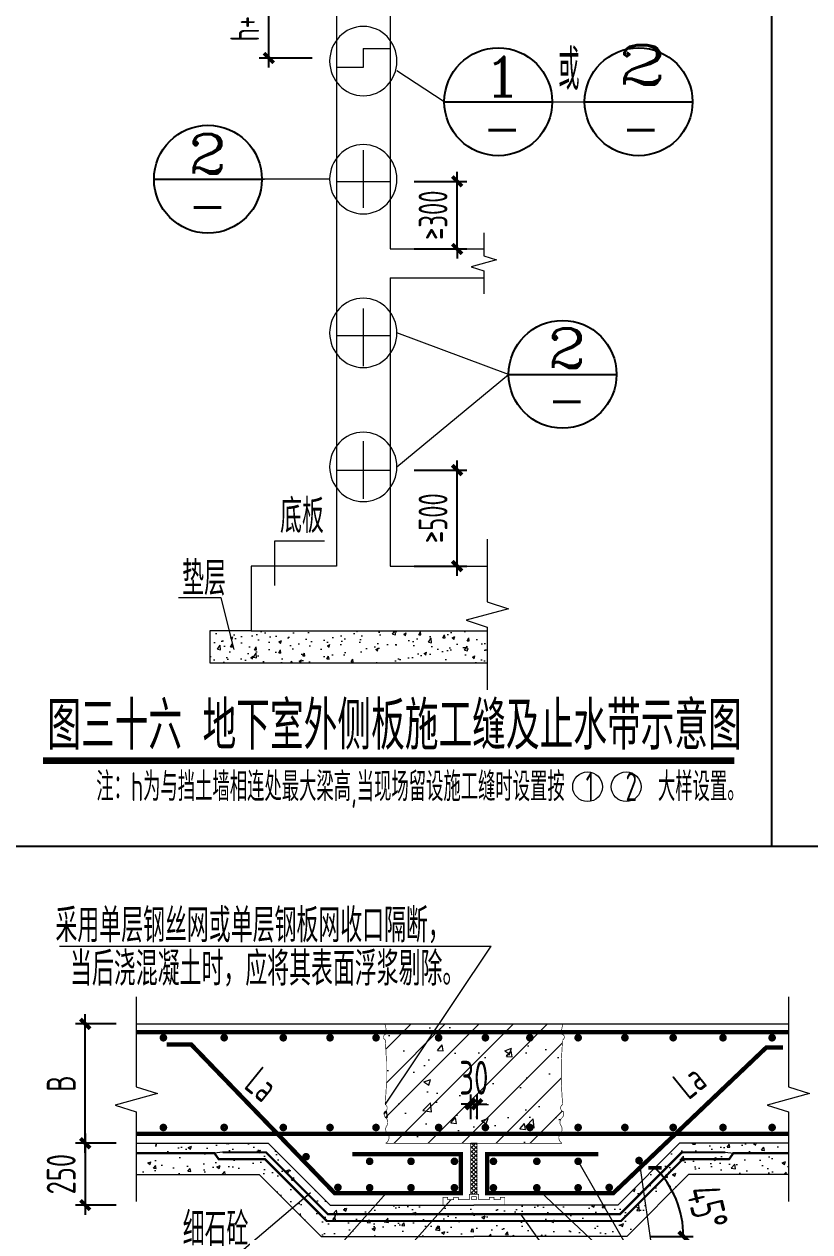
# Model space of a CAD drawing. Extents: x -129922 to 1190196, y -520662 to 139923.
# Drawn here: x -13181 to -5022, y -224861 to -212319 of the extents above; entities that cross this region are included whole.
import ezdxf
from ezdxf.enums import TextEntityAlignment as Align

# ---------------------------------------------------------------- set-up
doc = ezdxf.new("R2010")
doc.units = 0
doc.header["$LTSCALE"] = 1000
doc.header["$MEASUREMENT"] = 0
doc.layers.add('$AUDIT_BAD_LAYER3', color=7, linetype='Continuous')
for name, color, linetype, lineweight in [('S-基础-DIM', 3, 'Continuous', 20), ('S-墙柱-REIN', 1, 'Continuous', 20), ('S-大样-HATCH', 251, 'Continuous', 9), ('S-大样-实线', 2, 'Continuous', 20), ('S-板-大样索引', 3, 'Continuous', 20), ('S-通用-TEXT', 7, 'Continuous', 20), ('S-通用-THIN', 7, 'Continuous', 20)]:
    doc.layers.add(name, color=color, linetype=linetype, lineweight=lineweight)
doc.styles.add('COMP', font='COMPLEX.shx', dxfattribs={"bigfont": 'GBCBIG.shx'})
doc.styles.add('TANG', font='tssdeng.shx', dxfattribs={"bigfont": 'tssdchn.shx'})
doc.styles.add('TSSD_Dimension', font='tssdeng.shx', dxfattribs={"width": 0.7, "bigfont": 'HZTXT.SHX'})
doc.styles.add('TSSD_Rein', font='tssdeng.shx', dxfattribs={"width": 0.7, "bigfont": 'hztxt.shx'})
doc.styles.add('TSSD_Rein_300(数字)', font='Tssdeng.shx', dxfattribs={"width": 0.65, "height": 300, "bigfont": 'hztxt.shx'})
doc.styles.add('TSSD_Rein_350（文字）', font='Tssdeng.shx', dxfattribs={"width": 0.65, "height": 350, "bigfont": 'hztxt.shx'})
doc.dimstyles.new('TSSD_20_100', dxfattribs={"dimtxt": 250, "dimasz": 100, "dimexe": 100, "dimexo": 250, "dimgap": 100, "dimtad": 1, "dimdec": 0, "dimlfac": 0.2, "dimzin": 0, "dimdsep": 46, "dimtxsty": 'TSSD_Dimension', "dimblk": 'ARCHTICK', "dimcen": 0, "dimdle": 100, "dimclrt": 7, "dimadec": 0, "dimazin": 0, "dimtfac": 1, "dimtdec": 0, "dimtix": 1, "dimtmove": 2, "dimatfit": 3, "dimfxl": 0, "dimtolj": 1, "dimtzin": 0, "dimarcsym": 0})
pattern_1 = [(50, (188151.9, 495396.16), (358.6301, -31.37607), [37.5, -412.5]), (355, (188151.9, 495396.16), (-69.37567, 376.09607), [30, -330]), (100.4514, (188181.8, 495393.54), (289.2547, 344.71977), [31.8701, -350.57106]), (46.1842, (188151.9, 495496.16), (533.6205, -82.7595), [56.25, -618.75]), (96.6356, (188196.4, 495489.26), (467.3314, 487.0589), [47.8051, -525.8565]), (351.1842, (188151.9, 495496.16), (467.331, 487.0593), [45, -495]), (21, (188201.9, 495471.16), (298.45353, -201.30945), [37.5, -412.5]), (326, (188201.9, 495471.16), (121.65767, 362.575), [30, -330]), (71.4514, (188226.78, 495454.38), (420.1113, 161.26525), [31.8701, -350.57106]), (37.5, (188151.91, 495396.16), (6.07993, 166.44693), [0, -326, 0, -335, 0, -331.25]), (7.5, (188151.9, 495396.16), (131.53477, 197.20586), [0, -191, 0, -318.5, 0, -126.25]), (327.5, (188040.4, 495396.16), (266.91122, -11.277436), [0, -125, 0, -390, 0, -517.5]), (317.5, (187990.4, 495396.16), (291.59308, 50.0525), [0, -162.5, 0, -259, 0, -367.5])]

# ---------------------------------------------------------------- blocks, each defined once
blk = doc.blocks.new('_ArchTick')
at = {"color": 0, "linetype": 'ByBlock', "const_width": 0.4}
blk.add_lwpolyline([(-0.5, -0.5), (0.5, 0.5)], dxfattribs=at)
blk = doc.blocks.new('*D934')
at = {"layer": '$AUDIT_BAD_LAYER3', "color": 0, "lineweight": -2, "transparency": 16777216}
for p, q in [((290514, 272269), (290514, 273708)), ((290835, 273608), (290414, 273608)), ((290835, 272369), (290414, 272369))]:
    blk.add_line(p, q, dxfattribs=at)
at = {"layer": 'Defpoints', "color": 0, "transparency": 16777216}
for p in [(290514, 273608), (291085, 273608), (291085, 272369)]:
    blk.add_point(p, dxfattribs=at)
at = {"layer": '$AUDIT_BAD_LAYER3', "color": 0, "lineweight": -2, "transparency": 16777216, "xscale": 100, "yscale": 100, "zscale": 100}
for p, rotation in [((290514, 273608), 90), ((290514, 272369), 270)]:
    blk.add_blockref('_ArchTick', p, dxfattribs=dict(at, rotation=rotation))
at = {"layer": '$AUDIT_BAD_LAYER3', "color": 7, "transparency": 16777216, "insert": (290264, 272989), "char_height": 300, "attachment_point": 5, "rotation": 90, "style": 'TSSD_Dimension'}
blk.add_mtext('\\A1;B', dxfattribs=at)
blk = doc.blocks.new('*D935')
at = {"layer": '$AUDIT_BAD_LAYER3', "color": 0, "lineweight": -2, "transparency": 16777216}
for p, q in [((290514, 272469), (290514, 271627)), ((290835, 272369), (290414, 272369)), ((290835, 271727), (290414, 271727))]:
    blk.add_line(p, q, dxfattribs=at)
at = {"layer": 'Defpoints', "color": 0, "transparency": 16777216}
for p in [(291085, 272369), (290514, 271727), (291085, 271727)]:
    blk.add_point(p, dxfattribs=at)
at = {"layer": '$AUDIT_BAD_LAYER3', "color": 0, "lineweight": -2, "transparency": 16777216, "xscale": 100, "yscale": 100, "zscale": 100}
for p, rotation in [((290514, 272369), 90), ((290514, 271727), 270)]:
    blk.add_blockref('_ArchTick', p, dxfattribs=dict(at, rotation=rotation))
at = {"layer": '$AUDIT_BAD_LAYER3', "color": 7, "transparency": 16777216, "insert": (290264, 272048), "char_height": 300, "attachment_point": 5, "rotation": 90, "style": 'TSSD_Dimension'}
blk.add_mtext('\\A1;250', dxfattribs=at)
blk = doc.blocks.new('*D939')
at = {"layer": '$AUDIT_BAD_LAYER3', "color": 0, "lineweight": -2, "transparency": 16777216}
blk.add_line((296387, 271401), (296827, 271401), dxfattribs=at)
blk.add_arc((295717, 271401), 1009, 360, 45, dxfattribs=at)
at = {"layer": 'Defpoints', "color": 0, "transparency": 16777216}
for p in [(296686, 272369), (296591, 271905), (296044, 271727), (294550, 271401), (296137, 271401)]:
    blk.add_point(p, dxfattribs=at)
at = {"layer": '$AUDIT_BAD_LAYER3', "color": 0, "lineweight": -2, "transparency": 16777216, "xscale": 100, "yscale": 100, "zscale": 100}
for p, rotation in [((296431, 272114), 134.9999999999457), ((296727, 271401), 269.9999999999999)]:
    blk.add_blockref('_ArchTick', p, dxfattribs=dict(at, rotation=rotation))
at = {"layer": '$AUDIT_BAD_LAYER3', "color": 7, "transparency": 16777216, "insert": (296974, 271705), "char_height": 350, "attachment_point": 5, "rotation": 283.6165, "style": 'TSSD_Rein_350（文字）'}
blk.add_mtext('\\A1;45°', dxfattribs=at)
blk = doc.blocks.new('*D940')
at = {"layer": '$AUDIT_BAD_LAYER3', "color": 0, "lineweight": -2, "transparency": 16777216}
for p, q in [((294517, 272619), (294517, 272874)), ((294583, 272619), (294583, 272874)), ((294517, 272774), (294417, 272774)), ((294517, 272774), (294583, 272774)), ((294583, 272774), (294683, 272774))]:
    blk.add_line(p, q, dxfattribs=at)
at = {"layer": 'Defpoints', "color": 0, "transparency": 16777216}
for p in [(294583, 272774), (294517, 272369), (294583, 272369)]:
    blk.add_point(p, dxfattribs=at)
at = {"layer": '$AUDIT_BAD_LAYER3', "color": 0, "lineweight": -2, "transparency": 16777216, "xscale": 100, "yscale": 100, "zscale": 100}
blk.add_blockref('_ArchTick', (294517, 272774), dxfattribs=at)
at = {"layer": '$AUDIT_BAD_LAYER3', "color": 0, "lineweight": -2, "transparency": 16777216, "xscale": 100, "yscale": 100, "zscale": 100, "rotation": 180}
blk.add_blockref('_ArchTick', (294583, 272774), dxfattribs=at)
at = {"layer": '$AUDIT_BAD_LAYER3', "color": 7, "transparency": 16777216, "insert": (294550, 273049), "char_height": 350, "attachment_point": 5, "style": 'TSSD_Rein_350（文字）'}
blk.add_mtext('\\A1;30', dxfattribs=at)
blk = doc.blocks.new('*D1087')
at = {"layer": 'Defpoints', "color": 0, "transparency": 16777216}
for p in [(-10641, -211672), (-9939, -211672), (-9939, -212671)]:
    blk.add_point(p, dxfattribs=at)
at = {"layer": 'S-基础-DIM', "color": 0, "lineweight": -2, "transparency": 16777216}
for p, q in [((-10641, -212771), (-10641, -211572)), ((-10189, -211672), (-10741, -211672)), ((-10189, -212671), (-10741, -212671))]:
    blk.add_line(p, q, dxfattribs=at)
at = {"layer": 'S-基础-DIM', "color": 0, "lineweight": -2, "transparency": 16777216, "xscale": 100, "yscale": 100, "zscale": 100}
for p, rotation in [((-10641, -211672), 90), ((-10641, -212671), 270)]:
    blk.add_blockref('_ArchTick', p, dxfattribs=dict(at, rotation=rotation))
at = {"layer": 'S-基础-DIM', "color": 7, "transparency": 16777216, "insert": (-10891, -212172), "char_height": 300, "attachment_point": 5, "rotation": 90, "style": 'TSSD_Rein_300(数字)'}
blk.add_mtext('\\A1;h+250', dxfattribs=at)
blk = doc.blocks.new('*D1088')
at = {"layer": 'Defpoints', "color": 0, "transparency": 16777216}
for p in [(-9380, -213952), (-8685, -213952), (-9380, -214654)]:
    blk.add_point(p, dxfattribs=at)
at = {"layer": 'S-基础-DIM', "color": 0, "lineweight": -2, "transparency": 16777216}
for p, q in [((-9130, -213952), (-8585, -213952)), ((-8685, -213952), (-8685, -213852)), ((-8685, -214654), (-8685, -213952)), ((-9130, -214654), (-8585, -214654)), ((-8685, -214654), (-8685, -214754))]:
    blk.add_line(p, q, dxfattribs=at)
at = {"layer": 'S-基础-DIM', "color": 0, "lineweight": -2, "transparency": 16777216, "xscale": 100, "yscale": 100, "zscale": 100}
for p, rotation in [((-8685, -213952), 270), ((-8685, -214654), 90)]:
    blk.add_blockref('_ArchTick', p, dxfattribs=dict(at, rotation=rotation))
at = {"layer": 'S-基础-DIM', "color": 7, "transparency": 16777216, "insert": (-8935, -214303), "char_height": 300, "attachment_point": 5, "rotation": 90, "style": 'TSSD_Rein_300(数字)'}
blk.add_mtext('\\A1;\x93300', dxfattribs=at)
blk = doc.blocks.new('*D1089')
at = {"layer": 'Defpoints', "color": 0, "transparency": 16777216}
for p in [(-9380, -216950), (-8685, -216950), (-9380, -217948)]:
    blk.add_point(p, dxfattribs=at)
at = {"layer": 'S-基础-DIM', "color": 0, "lineweight": -2, "transparency": 16777216}
for p, q in [((-9130, -216950), (-8585, -216950)), ((-8685, -218048), (-8685, -216850)), ((-9130, -217948), (-8585, -217948))]:
    blk.add_line(p, q, dxfattribs=at)
at = {"layer": 'S-基础-DIM', "color": 0, "lineweight": -2, "transparency": 16777216, "xscale": 100, "yscale": 100, "zscale": 100}
for p, rotation in [((-8685, -216950), 90), ((-8685, -217948), 270)]:
    blk.add_blockref('_ArchTick', p, dxfattribs=dict(at, rotation=rotation))
at = {"layer": 'S-基础-DIM', "color": 7, "transparency": 16777216, "insert": (-8935, -217449), "char_height": 300, "attachment_point": 5, "rotation": 90, "style": 'TSSD_Rein_300(数字)'}
blk.add_mtext('\\A1;\x93500', dxfattribs=at)
blk = doc.blocks.new('dffghj')
at = {"layer": 'S-大样-HATCH'}
h = blk.add_hatch(dxfattribs=at)
h.set_pattern_fill('钢筋混F^W^Q', color=256, scale=100, style=0)
h.set_pattern_definition([(45, (188151.9, 495396.16), (-176.7767, 176.7767), []), (50, (188151.9, 495396.16), (717.2602, -62.7521), [75, -825]), (355, (188151.9, 495396.16), (-138.7513, 752.1921), [60, -660]), (100.4514, (188211.7, 495390.9), (578.5094, 689.4395), [63.7402, -701.1421]), (46.1842, (188151.9, 495596.2), (1067.241, -165.519), [112.5, -1237.5]), (96.6356, (188240.8, 495582.4), (934.6627, 974.118), [95.6103, -1051.713]), (351.1842, (188151.9, 495596.2), (934.662, 974.1186), [90, -990]), (21, (188251.9, 495546.16), (596.907, -402.6189), [75, -825]), (326, (188251.9, 495546.16), (243.3153, 725.15), [60, -660]), (71.4514, (188301.65, 495512.6), (840.2226, 322.5305), [63.7402, -701.1421]), (37.5, (188151.9, 495396.16), (12.15986, 332.89385), [0, -652, 0, -670, 0, -662.5]), (7.5, (188151.9, 495396.16), (263.06954, 394.4117), [0, -382, 0, -637, 0, -252.5]), (327.5, (187928.9, 495396.16), (533.82244, -22.55487), [0, -250, 0, -780, 0, -1035]), (317.5, (187828.9, 495396.16), (583.1862, 100.105), [0, -325, 0, -518, 0, -735])])
h.paths.add_polyline_path([(295465.6, 272369.2, -0.5254973), (295457.7, 272481.3, 0.3271652), (295448.4, 272560.6, -0.2470562), (295457.7, 272625.9, 0.3220358), (295481, 272695.9, -0.6588965), (295470.7, 272770.3, -0.0418728), (295470.7, 273442.3, 0.8165531), (295457.9, 273502, -0.0665498), (295474.8, 273608.1), (293625.8, 273608.1, -0.0665498), (293642.7, 273502, 0.8165531), (293629.9, 273442.3, -0.0418728), (293629.9, 272770.3, -0.6588965), (293619.6, 272695.9, 0.3220358), (293642.9, 272625.9, -0.2470562), (293652.2, 272560.6, 0.3271652), (293642.9, 272481.3, -0.5254973), (293635, 272369.2), (294517, 272369.2), (294583, 272369.2)])
h = blk.add_hatch(dxfattribs=at)
h.set_pattern_fill('混凝赃F^W^Q', color=256, scale=50, style=0)
h.set_pattern_definition(pattern_1)
h.paths.add_polyline_path([(292414.6, 272369.2), (291044.2, 272369.2), (291044.2, 272265.7), (291855.9, 272265.7), (291940.2, 272274.9), (292391.3, 272274.9), (293033.6, 271632.6), (294550.3, 271632.6), (296067, 271632.6), (296709.3, 272274.9), (297160.4, 272274.9), (297244.7, 272265.7), (297816.3, 272265.7), (297816.3, 272369.2), (296686, 272369.2), (296043.7, 271726.8), (294550.3, 271726.8), (294229.1, 271726.8), (293056.9, 271726.8)])
h = blk.add_hatch(dxfattribs=at)
h.set_pattern_fill('ANSI37', color=256, scale=240.869376, style=0)
h.set_pattern_definition([(45, (208282.682, 227619.885), (-21.290046, 21.290046), []), (135, (208282.682, 227619.885), (-21.290046, -21.290046), [])])
h.paths.add_polyline_path([(294583, 272366.8), (294517, 272369.2), (294517, 271839.2), (294583, 271839.2)])
h = blk.add_hatch(dxfattribs=at)
h.set_pattern_fill('混凝', color=256, scale=50, style=0)
h.set_pattern_definition(pattern_1)
h.paths.add_polyline_path([(296779.1, 272043), (297816.3, 272043), (297816.3, 272265.7), (297244.7, 272265.7), (297201, 272203.5), (296719.3, 272203.5), (296076.9, 271561.2), (294550.3, 271561.2), (293023.6, 271561.2), (292381.3, 272203.5), (291899.6, 272203.5), (291855.9, 272265.7), (291044.2, 272265.7), (291044.2, 272043), (292321.5, 272043), (292963.8, 271400.6), (294550.3, 271400.6), (296136.8, 271400.6)])
h = blk.add_hatch(dxfattribs=at)
h.set_pattern_fill('混凝赃F^W^Q', color=256, scale=50, style=0)
h.set_pattern_definition(pattern_1)
h.paths.add_polyline_path([(291940.2, 272274.9), (291855.9, 272265.7), (291899.6, 272203.5), (292381.3, 272203.5), (293023.6, 271561.2), (294550.3, 271561.2), (296076.9, 271561.2), (296719.3, 272203.5), (297201, 272203.5), (297244.7, 272265.7), (297160.4, 272274.9), (296709.3, 272274.9), (296067, 271632.6), (294550.3, 271632.6), (293033.6, 271632.6), (292391.3, 272274.9)])
at = {"layer": 'S-墙柱-REIN', "const_width": 45}
for points in [[(291044.2, 273523.3), (297816.3, 273523.3)], [(293286.6, 272256.7), (294413.8, 272256.7), (294413.8, 271851.4), (293103.5, 271851.4), (291614.8, 273394.2), (291359.1, 273394.2)], [(295841.1, 272256.7), (294686.8, 272256.7), (294686.8, 271850.2), (295997.1, 271850.2), (297587.6, 273364.2), (297759.8, 273364.2)], [(291044.2, 272465.5), (297816.3, 272465.5)]]:
    blk.add_lwpolyline(points, dxfattribs=at)
at = {"layer": 'S-墙柱-REIN', "const_width": 40}
for points in [[(291305.9, 273464.7, 1), (291345, 273464.7, 1)], [(291937, 273464.7, 1), (291976.2, 273464.7, 1)], [(292550.9, 273464.7, 1), (292590.1, 273464.7, 1)], [(293036.5, 273464.7, 1), (293075.7, 273464.7, 1)], [(293514.3, 273464.7, 1), (293553.4, 273464.7, 1)], [(294164.3, 273464.7, 1), (294203.5, 273464.7, 1)], [(294649.9, 273464.7, 1), (294689.1, 273464.7, 1)], [(295112, 273464.7, 1), (295151.2, 273464.7, 1)], [(295613.2, 273464.7, 1), (295652.4, 273464.7, 1)], [(296098.8, 273464.7, 1), (296138, 273464.7, 1)], [(296600.1, 273464.7, 1), (296639.2, 273464.7, 1)], [(297117.5, 273464.7, 1), (297156.7, 273464.7, 1)], [(297627.5, 273464.7, 1), (297666.7, 273464.7, 1)], [(291305.9, 272532.7, 1), (291345, 272532.7, 1)], [(291937, 272532.7, 1), (291976.2, 272532.7, 1)], [(292550.9, 272532.7, 1), (292590.1, 272532.7, 1)], [(293036.5, 272532.7, 1), (293075.7, 272532.7, 1)], [(293514.3, 272532.7, 1), (293553.4, 272532.7, 1)], [(294164.3, 272532.7, 1), (294203.5, 272532.7, 1)], [(294649.9, 272532.7, 1), (294689.1, 272532.7, 1)], [(295112, 272532.7, 1), (295151.2, 272532.7, 1)], [(295613.2, 272532.7, 1), (295652.4, 272532.7, 1)], [(296098.8, 272532.7, 1), (296138, 272532.7, 1)], [(296600.1, 272532.7, 1), (296639.2, 272532.7, 1)], [(297117.5, 272532.7, 1), (297156.7, 272532.7, 1)], [(297627.5, 272532.7, 1), (297666.7, 272532.7, 1)], [(292826.6, 272229.4, -1), (292787.4, 272229.4, -1)], [(293487.3, 272181, -1), (293448.2, 272181, -1)], [(293916.7, 272181, -1), (293877.5, 272181, -1)], [(294367.3, 272181, -1), (294328.1, 272181, -1)], [(294733.3, 272181, 1), (294772.4, 272181, 1)], [(295183.9, 272181, 1), (295223.1, 272181, 1)], [(295613.2, 272181, 1), (295652.4, 272181, 1)], [(296245.6, 272189.6, 1), (296284.8, 272189.6, 1)], [(293157.7, 271910.6, -1), (293118.5, 271910.6, -1)], [(293487.3, 271907.3, -1), (293448.2, 271907.3, -1)], [(293916.7, 271907.3, -1), (293877.5, 271907.3, -1)], [(294367.3, 271907.3, -1), (294328.1, 271907.3, -1)], [(294733.3, 271906.1, 1), (294772.4, 271906.1, 1)], [(295183.9, 271906.1, 1), (295223.1, 271906.1, 1)], [(295613.2, 271906.1, 1), (295652.4, 271906.1, 1)], [(295935.6, 271909.4, 1), (295974.8, 271909.4, 1)]]:
    blk.add_lwpolyline(points, format="xyb", close=True, dxfattribs=at)
at = {"layer": 'S-大样-HATCH'}
for p, q in [((294517, 272369.2), (294583, 272369.2)), ((291940.2, 272274.9), (291855.9, 272265.7)), ((297160.4, 272274.9), (297244.7, 272265.7))]:
    blk.add_line(p, q, dxfattribs=at)
at = {"layer": 'S-大样-HATCH', "const_width": 6.42}
for points in [[(293635, 272369.2, 0.5254973), (293642.9, 272481.3, -0.3271652), (293652.2, 272560.6, 0.2470562), (293642.9, 272625.9, -0.3220358), (293619.6, 272695.9, 0.6588965), (293629.9, 272770.3, 0.0418728), (293629.9, 273442.3, -0.8165531), (293642.7, 273502, 0.0665498), (293625.8, 273608.1, 0.0547122)], [(295465.6, 272369.2, -0.5254973), (295457.7, 272481.3, 0.3271652), (295448.4, 272560.6, -0.2470562), (295457.7, 272625.9, 0.3220358), (295481, 272695.9, -0.6588965), (295470.7, 272770.3, -0.0418728), (295470.7, 273442.3, 0.8165531), (295457.9, 273502, -0.0665498), (295474.8, 273608.1, -0.0547122)]]:
    blk.add_lwpolyline(points, format="xyb", dxfattribs=at)
at = {"layer": 'S-大样-HATCH'}
for points in [[(297816.3, 272265.7, 23, 23, 0), (297244.7, 272265.7, 23, 23, 0), (297201, 272203.5, 23, 23, 0), (296719.3, 272203.5, 23, 23, 0), (296076.9, 271561.2, 23, 23, 0), (294550.3, 271561.2, 23, 23, 0), (293023.6, 271561.2, 23, 23, 0), (292381.3, 272203.5, 23, 23, 0), (291899.6, 272203.5, 23, 23, 0), (291855.9, 272265.7, 23, 23, 0), (291044.2, 272265.7, 0, 0, 0)], [(297160.4, 272274.9, 23, 23, 0), (296709.3, 272274.9, 23, 23, 0), (296067, 271632.6, 23, 23, 0), (294550.3, 271632.6, 23, 23, 0), (293033.6, 271632.6, 23, 23, 0), (292391.3, 272274.9, 23, 23, 0), (291940.2, 272274.9, 0, 0, 0)]]:
    blk.add_lwpolyline(points, format="xyseb", dxfattribs=at)
at = {"layer": 'S-大样-HATCH', "const_width": 6.42}
for points in [[(293635, 272369.2), (294517, 272369.2)], [(294517, 271839.2), (294517, 272369.2)], [(294583, 272369.2), (295465.6, 272369.2)], [(294583, 271836.9), (294583, 272369.2)]]:
    blk.add_lwpolyline(points, dxfattribs=at)
for points in [[(294277.3, 271783), (294341.5, 271783), (294341.5, 271807.1), (294389.7, 271807.1), (294389.7, 271783), (294502.1, 271783), (294502.1, 271839.2), (294598.5, 271839.2), (294598.5, 271783), (294710.9, 271783), (294710.9, 271807.1), (294759, 271807.1), (294759, 271783), (294823.3, 271783), (294823.3, 271807.1), (294871.4, 271807.1), (294871.4, 271726.8), (294229.1, 271726.8), (294229.1, 271807.1), (294277.3, 271807.1)], [(294526.2, 271783), (294574.4, 271783), (294574.4, 271815.2), (294526.2, 271815.2)]]:
    blk.add_lwpolyline(points, close=True, dxfattribs=at)
at = {"layer": 'S-大样-实线'}
blk.add_line((291044.2, 273608.1), (297816.3, 273608.1), dxfattribs=at)
for points in [[(291044.2, 272369.2), (292414.6, 272369.2), (293056.9, 271726.8), (294550.3, 271726.8)], [(297816.3, 272369.2), (296686, 272369.2), (296043.7, 271726.8), (294550.3, 271726.8)], [(297816.3, 272265.7), (297816.3, 272043), (296779.1, 272043), (296136.8, 271400.6), (294550.3, 271400.6)], [(291044.2, 272043), (292321.5, 272043), (292963.8, 271400.6), (294550.3, 271400.6)]]:
    blk.add_lwpolyline(points, dxfattribs=at)
at = {"layer": 'S-通用-TEXT'}
for p, q in [((290247.9, 274414.1), (294731.2, 274414.1)), ((293632.2, 272774.1), (294731.2, 274414.1)), ((296485.2, 270698.8), (295642.6, 272164)), ((296485.2, 270698.8), (296265.2, 272208.4)), ((295186.3, 271915.4), (296485.2, 270698.8)), ((292159.6, 271269.9), (292854.6, 271857.8)), ((293640.4, 271851.4), (292631.2, 270721.3)), ((292768.3, 270041.8), (294309.4, 271783)), ((295035.8, 271632.6), (296122.5, 270101.4))]:
    blk.add_line(p, q, dxfattribs=at)
at = {"layer": 'S-通用-THIN'}
for points in [[(291044.2, 273888.1), (291044.2, 272955.5), (291264.2, 272885.5), (290824.2, 272765.5), (291044.2, 272695.5), (291044.2, 271763)], [(297816.3, 273888.1), (297816.3, 272955.5), (298036.3, 272885.5), (297596.3, 272765.5), (297816.3, 272695.5), (297816.3, 271763)]]:
    blk.add_lwpolyline(points, dxfattribs=at)
at = {"layer": 'S-通用-TEXT', "style": 'TSSD_Rein_350（文字）', "width": 0.65}
for s, p in [('采用单层钢丝网或单层钢板网收口隔断，', (290204.6, 274456.4)), ('当后浇混凝土时，应将其表面浮浆剔除。', (290356.1, 274005.6)), ('细石砼', (291526.1, 271301.6))]:
    blk.add_text(s, height=350, dxfattribs=at).set_placement(p)
at = {"layer": 'S-通用-TEXT', "ltscale": 99, "style": 'TSSD_Rein_350（文字）', "width": 0.65}
for rotation, p in [(321.03067, (292150.2, 272947.8)), (38.96933, (296780.7, 272811))]:
    blk.add_text('La', height=300, rotation=rotation, dxfattribs=at).set_placement(p)
at = {"layer": 'S-基础-DIM'}
for base, p2, text, picture, middle in [((290514.5, 273608.1), (291085.4, 273608.1), 'B', '*D934', (290264.5, 272988.6)), ((290514.5, 271726.8), (291085.4, 271726.8), '250', '*D935', (290264.5, 272048))]:
    dim = blk.add_linear_dim(base=base, p1=(291085.4, 272369.2), p2=p2, angle=90, text=text, dimstyle='TSSD_20_100', dxfattribs=at)
    dim.commit()
    dim.dimension.update_dxf_attribs({"geometry": picture, "text_midpoint": middle})
dim = blk.add_linear_dim(base=(294583, 272774.1), p1=(294517, 272369.2), p2=(294583, 272369.2), text='30', dimstyle='TSSD_20_100', override={"dimtxsty": 'TSSD_Rein_350（文字）'}, dxfattribs=at)
dim.commit()
dim.dimension.update_dxf_attribs({"geometry": '*D940', "text_midpoint": (294550, 273049.1)})
dim = blk.add_angular_dim_2l(base=(296591.4, 271905.2), line1=((296136.8, 271400.6), (294550.3, 271400.6)), line2=((296686, 272369.2), (296043.7, 271726.8)), dimstyle='TSSD_20_100', override={"dimtxsty": 'TSSD_Rein_350（文字）'}, dxfattribs=at)
dim.commit()
dim.dimension.update_dxf_attribs({"geometry": '*D939', "text_midpoint": (296974.4, 271705.1), "dimtype": 130})

msp = doc.modelspace()

# ---------------------------------------------------------------- hatches: boundary and pattern name
at = {"layer": 'S-大样-HATCH'}
h = msp.add_hatch(dxfattribs=at)
h.set_pattern_fill('AR-CONC', color=256, scale=49.92, style=0)
h.set_pattern_definition([(59.57131, (-211463.52, -219225.6), (250.6394, -31.32587), [33.26224, -365.8846]), (352.8759, (-211463.5, -219225.6), (-48.48527, 375.4943), [21.0491, -231.5403]), (97.35751, (-211442.63, -219228.22), (202.15432, 344.16822), [31.55097, -347.06073]), (56.11285, (-211463.5, -219125.77), (372.9367, -82.6271), [48.8152, -536.9673]), (94.65553, (-211432.44, -219132.65), (326.60854, 486.27964), [47.5659, -523.2244]), (347.50747, (-211463.5, -219125.77), (326.6083, 486.28), [31.8317, -350.1487]), (28.73936, (-211428.57, -219150.73), (208.5832, -200.98735), [27.9047, -306.95153]), (316.06248, (-211428.57, -219150.73), (85.0241, 361.9949), [24.13833, -265.5216]), (76.78212, (-211411.2, -219167.48), (293.6074, 161.00722), [30.98716, -340.85874]), (47.62712, (-211463.52, -219225.61), (4.24914, 166.18061), [0, -268.19917, 0, -275.60344, 0, -272.51833]), (10.65148, (-211463.52, -219225.61), (91.92702, 196.89033), [0, -134.6644, 0, -224.55817, 0, -89.01246]), (317.69466, (-211541.44, -219225.61), (186.53891, -11.25939), [0, -99.62389, 0, -310.82653, 0, -412.4429]), (307.37679, (-211576.38, -219225.6), (203.78858, 49.9724), [0, -137.93027, 0, -219.83963, 0, -311.9346])])
h.paths.add_polyline_path([(-8372.2, -218951.6), (-8372.2, -218619.7), (-10824.6, -218619.7), (-11254.4, -218619.7), (-11254.4, -218951.6)])

# ---------------------------------------------------------------- linework, layer by layer
for p, q in [((-5420.6, -211148.9), (-5420.6, -220854.8)), ((-13498.6, -220854.8), (4590, -220854.8))]:
    msp.add_line(p, q)
for p, q in [((-9659.2, -212570.9), (-9379.7, -212570.9)), ((-9659.2, -212570.9), (-9659.2, -212770.6)), ((-9659.2, -212770.6), (-9938.8, -212770.6)), ((-9659.2, -213627.3), (-9659.2, -214226.4)), ((-9938.8, -213951.8), (-9379.7, -213951.8)), ((-9659.2, -215270.8), (-9659.2, -215869.9)), ((-9938.8, -215552.1), (-9379.7, -215552.1)), ((-9659.2, -216650.3), (-9659.2, -217249.4)), ((-9938.8, -216949.8), (-9379.7, -216949.8))]:
    msp.add_line(p, q, dxfattribs=at)
at = {"layer": 'S-大样-实线'}
for p, q in [((-9938.8, -211672.4), (-9938.8, -217948.2)), ((-9379.7, -212071.7), (-9379.7, -214653.5)), ((-9379.7, -214653.5), (-8406.8, -214653.5)), ((-9379.7, -214653.5), (-8406.8, -214653.5)), ((-9379.7, -214953), (-8406.8, -214953)), ((-9379.7, -214953), (-8406.8, -214953)), ((-9379.7, -214953), (-9379.7, -217948.2)), ((-10824.6, -217948.2), (-10824.6, -218619.7)), ((-9938.8, -217948.2), (-10824.6, -217948.2)), ((-9379.7, -217948.2), (-8372.2, -217948.2)), ((-10824.6, -218619.7), (-11254.4, -218619.7)), ((-11254.4, -218619.7), (-11254.4, -218951.6)), ((-10824.6, -218619.7), (-8372.2, -218619.7)), ((-11254.4, -218951.6), (-8372.2, -218951.6))]:
    msp.add_line(p, q, dxfattribs=at)
at = {"layer": 'S-板-大样索引'}
for p, q in [((-8818, -213125.5), (-9309.8, -212803.8)), ((-8818, -213125.5), (-7698, -213125.5)), ((-7698, -213125.1), (-7360.7, -213125.5)), ((-11644.8, -213929.5), (-10684.8, -213929.5)), ((-10006.4, -213929.5), (-10966.7, -213929.5)), ((-8149.9, -215956), (-9309.8, -215525.4)), ((-9309.8, -216917.4), (-8149.9, -215956))]:
    msp.add_line(p, q, dxfattribs=at)
at = {"layer": 'S-板-大样索引', "linetype": 'ByBlock', "lineweight": -2, "ltscale": 800}
for p, q in [((-8818, -213125.1), (-7698, -213125.1)), ((-7360.7, -213125.5), (-6240.7, -213125.5)), ((-11832.5, -213929.5), (-10712.5, -213929.5)), ((-8149.9, -215956), (-7029.9, -215956))]:
    msp.add_line(p, q, dxfattribs=at)
for centre in [(-8258, -213125.1), (-6800.7, -213125.5), (-11272.5, -213929.5), (-7589.9, -215956)]:
    msp.add_circle(centre, 560, dxfattribs=at)
at = {"layer": 'S-板-大样索引', "extrusion": (0, 0, -1)}
for centre in [(-9659.2, -212703.2), (-9659.2, -213929.3), (-9659.2, -215525.4), (-9659.2, -216917.4)]:
    msp.add_ellipse(centre, major_axis=(0, 360), ratio=0.9706667, dxfattribs=at)
at = {"layer": 'S-通用-TEXT'}
for p, q in [((-10578.3, -218149.7), (-10578.3, -217683.5)), ((-10578.3, -217683.5), (-10063.8, -217683.5)), ((-11135.8, -218276.8), (-11579, -218276.8)), ((-11000.9, -218812.1), (-11135.8, -218276.8))]:
    msp.add_line(p, q, dxfattribs=at)
at = {"layer": 'S-通用-TEXT', "color": 3, "const_width": 70}
msp.add_lwpolyline([(-12984.1, -219966.7), (-5807.2, -219966.7)], dxfattribs=at)
at = {"layer": 'S-通用-TEXT', "color": 1}
for centre in [(-7330.3, -220238.5), (-6929.6, -220238.5)]:
    msp.add_circle(centre, 154.4, dxfattribs=at)
at = {"layer": 'S-通用-THIN'}
for points in [[(-8406.8, -214485.8), (-8406.8, -214725.4), (-8275, -214767.3), (-8538.6, -214839.2), (-8406.8, -214881.2), (-8406.8, -215120.8)], [(-8372.2, -217668.2), (-8372.2, -218319.9), (-8152.2, -218389.9), (-8592.2, -218509.9), (-8372.2, -218579.9), (-8372.2, -219231.6)]]:
    msp.add_lwpolyline(points, dxfattribs=at)

# ---------------------------------------------------------------- block references
msp.add_blockref('dffghj', (-303060.9, -496309.8))

# ---------------------------------------------------------------- texts
at = {"layer": 'S-板-大样索引', "style": 'TANG', "width": 0.56}
msp.add_text('或', height=420, dxfattribs=at).set_placement((-7636.7, -213001.2))
at = {"layer": 'S-板-大样索引', "style": 'COMP', "width": 1.5}
msp.add_text('2', height=408, dxfattribs=at).set_placement((-7026.2, -213066.8), align=Align.BOTTOM_LEFT)
at = {"layer": 'S-板-大样索引', "style": 'COMP'}
for tag, text, width, p, p2 in [('1', '1', 2.333333, (-8422, -213065.5), (-8014, -213065.5)), ('-', '-', 1.166667, (-8422, -213593.5), (-8014, -213593.5)), ('-', '-', 1.166667, (-6980.9, -213593.9), (-6572.9, -213593.9)), ('2', '1', 1.5, (-11481.8, -213869.5), (-11073.8, -213869.5)), ('2', '1', 1.5, (-7750, -215887.8), (-7342, -215887.8)), ('-', '-', 1.166667, (-7750, -216415.8), (-7342, -216415.8))]:
    msp.add_attdef(tag, text=text, height=408, dxfattribs=dict(at, width=width)).set_placement(p, p2, align=Align.FIT)
at = {"layer": 'S-板-大样索引', "linetype": 'ByBlock', "lineweight": -2, "ltscale": 800, "style": 'COMP', "width": 1.166667}
msp.add_attdef('-', text='-', height=408, dxfattribs=at).set_placement((-11481.8, -214397.5), (-11073.8, -214397.5), align=Align.FIT)
at = {"layer": 'S-通用-TEXT'}
for s, height, style, width, p in [('底板', 350, 'TSSD_Rein_350（文字）', 0.65, (-10523.9, -217603.7)), ('垫层', 350, 'TSSD_Rein_350（文字）', 0.65, (-11540.5, -218250.2)), ('图三十六 地下室外侧板施工缝及止水带示意图', 500, 'TSSD_Rein', 0.7, (-12941, -219853.4))]:
    msp.add_text(s, height=height, dxfattribs=dict(at, style=style, width=width)).set_placement(p)
at = {"layer": 'S-通用-TEXT', "color": 6, "style": 'TSSD_Rein', "width": 0.6}
msp.add_text('注：h为与挡土墙相连处最大梁高,当现场留设施工缝时设置按  1   2  大样设置。', height=300, dxfattribs=at).set_placement((-12432.5, -220388.2))

# ---------------------------------------------------------------- dimensions: what is measured, and where the dimension line sits
at = {"layer": 'S-基础-DIM'}
for base, p1, p2, text, picture, middle in [((-10640.7, -211672.4), (-9938.8, -212670.9), (-9938.8, -211672.4), 'h+250', '*D1087', (-10890.7, -212171.6)), ((-8685.4, -213951.8), (-9379.7, -214653.5), (-9379.7, -213951.8), '\x93300', '*D1088', (-8935.4, -214302.7)), ((-8685.4, -216949.8), (-9379.7, -217948.2), (-9379.7, -216949.8), '\x93500', '*D1089', (-8935.4, -217449))]:
    dim = msp.add_linear_dim(base=base, p1=p1, p2=p2, angle=90, text=text, dimstyle='TSSD_20_100', override={"dimtxt": 300, "dimtxsty": 'TSSD_Rein_300(数字)'}, dxfattribs=at)
    dim.commit()
    dim.dimension.update_dxf_attribs({"geometry": picture, "text_midpoint": middle})

doc.saveas('drawing.dxf')
